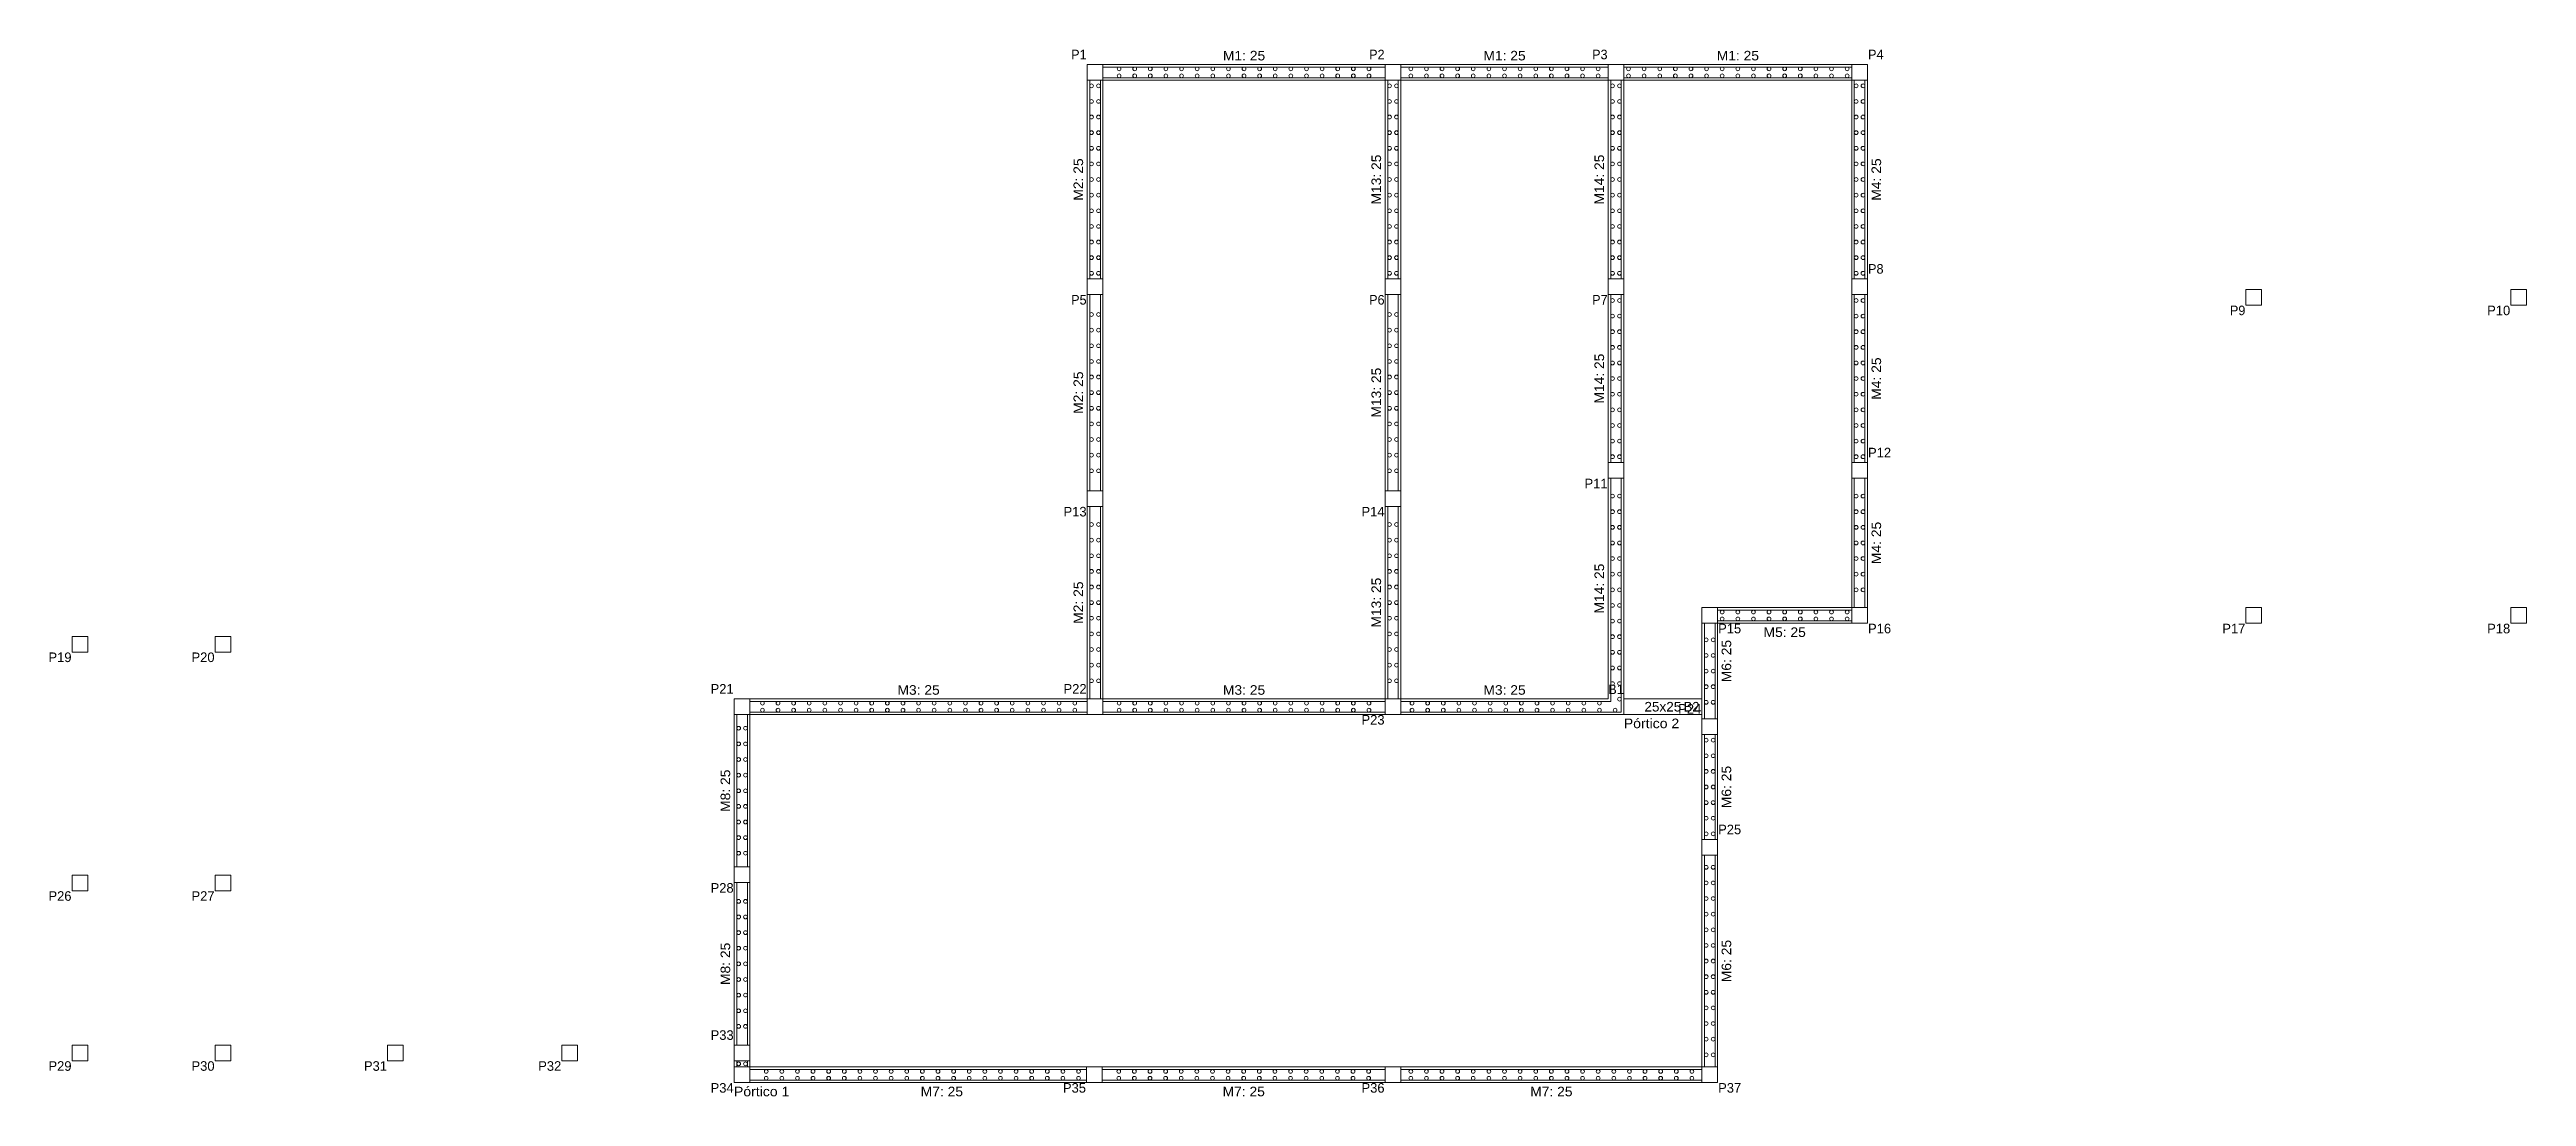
# Model space of a CAD drawing. Header units: millimetres. Extents: x 5 to 44.6, y 1.3 to 18.
import ezdxf
from ezdxf.enums import TextEntityAlignment as Align

# ---------------------------------------------------------------- set-up
doc = ezdxf.new("R2010")
doc.units = ezdxf.units.MM
for name, color, linetype, lineweight in [('MUR_ARM_MUR', 1, 'Continuous', 0), ('MUR_CARAS_HORMIGON', 5, 'Continuous', 9), ('MUR_REF_MUROS', 3, 'Continuous', 9), ('PILAR_BETAO', 2, 'Continuous', 9), ('PILAR_REF', 3, 'Continuous', 9), ('VIG_DIM_VIGAS', 3, 'Continuous', 9), ('VIG_FACES', 5, 'Continuous', 9), ('VIG_REF_ALIN', 3, 'Continuous', 9), ('VIG_REF_APOIOS', 3, 'Continuous', 9)]:
    doc.layers.add(name, color=color, linetype=linetype, lineweight=lineweight)
doc.styles.add('CYPETXT', font='', dxfattribs={"height": 0.2})
doc.styles.get('CYPETXT').set_extended_font_data('Arial')

msp = doc.modelspace()

# ---------------------------------------------------------------- linework, layer by layer
at = {"layer": 'MUR_ARM_MUR'}
for p, q in [((21.609, 14.34), (21.609, 17.52)), ((21.779, 14.34), (21.779, 17.52)), ((21.819, 17.73), (26.339, 17.73)), ((21.819, 17.56), (26.339, 17.56)), ((26.379, 14.34), (26.379, 17.52)), ((26.549, 14.34), (26.549, 17.52)), ((26.589, 17.73), (29.909, 17.73)), ((26.589, 17.56), (29.909, 17.56)), ((29.949, 14.34), (29.949, 17.52)), ((30.119, 14.34), (30.119, 17.52)), ((30.159, 17.73), (33.809, 17.73)), ((30.159, 17.56), (33.809, 17.56)), ((33.849, 14.34), (33.849, 17.52)), ((34.019, 14.34), (34.019, 17.52)), ((21.609, 10.95), (21.609, 14.09)), ((21.779, 10.95), (21.779, 14.09)), ((26.379, 10.95), (26.379, 14.09)), ((26.549, 10.95), (26.549, 14.09)), ((29.949, 11.4), (29.949, 14.09)), ((30.119, 11.4), (30.119, 14.09)), ((33.849, 11.4), (33.849, 14.09)), ((34.019, 11.4), (34.019, 14.09)), ((29.949, 7.58), (29.949, 11.15)), ((30.119, 7.41), (30.119, 11.15)), ((33.849, 9.08), (33.849, 11.15)), ((34.019, 9.08), (34.019, 11.15)), ((21.609, 7.62), (21.609, 10.7)), ((21.779, 7.62), (21.779, 10.7)), ((26.379, 7.62), (26.379, 10.7)), ((26.549, 7.62), (26.549, 10.7)), ((31.449, 7.3), (31.449, 8.83)), ((31.619, 7.3), (31.619, 8.83)), ((31.659, 9.04), (33.809, 9.04)), ((31.659, 8.87), (33.809, 8.87)), ((16.169, 7.58), (21.569, 7.58)), ((21.819, 7.58), (26.339, 7.58)), ((26.589, 7.58), (29.949, 7.58)), ((15.959, 4.93), (15.959, 7.37)), ((16.129, 4.93), (16.129, 7.37)), ((16.169, 7.41), (21.569, 7.41)), ((21.819, 7.41), (26.339, 7.41)), ((26.589, 7.41), (30.119, 7.41)), ((31.449, 5.37), (31.449, 7.05)), ((31.619, 5.37), (31.619, 7.05)), ((31.449, 1.73), (31.449, 5.12)), ((31.619, 1.73), (31.619, 5.12)), ((15.959, 2.08), (15.959, 4.68)), ((16.129, 2.08), (16.129, 4.68)), ((15.959, 1.73), (15.959, 1.83)), ((16.129, 1.73), (16.129, 1.83)), ((16.169, 1.69), (21.559, 1.69)), ((21.809, 1.69), (26.339, 1.69)), ((26.589, 1.69), (31.409, 1.69)), ((16.169, 1.52), (21.559, 1.52)), ((21.809, 1.52), (26.339, 1.52)), ((26.589, 1.52), (31.409, 1.52))]:
    msp.add_line(p, q, dxfattribs=at)
for centre in [(21.639, 17.43), (21.749, 17.43), (22.079, 17.7), (22.079, 17.59), (22.329, 17.7), (22.329, 17.59), (22.579, 17.7), (22.579, 17.59), (22.829, 17.7), (22.829, 17.59), (23.079, 17.7), (23.079, 17.59), (23.329, 17.7), (23.329, 17.59), (23.579, 17.7), (23.579, 17.59), (23.829, 17.7), (23.829, 17.59), (24.079, 17.7), (24.079, 17.59), (24.329, 17.7), (24.329, 17.59), (24.579, 17.7), (24.579, 17.59), (24.829, 17.7), (24.829, 17.59), (25.079, 17.7), (25.079, 17.59), (25.329, 17.7), (25.329, 17.59), (25.579, 17.7), (25.579, 17.59), (25.829, 17.7), (25.829, 17.59), (26.079, 17.7), (26.079, 17.59), (26.409, 17.43), (26.519, 17.43), (26.749, 17.7), (26.749, 17.59), (26.999, 17.7), (26.999, 17.59), (27.249, 17.7), (27.249, 17.59), (27.499, 17.7), (27.499, 17.59), (27.749, 17.7), (27.749, 17.59), (27.999, 17.7), (27.999, 17.59), (28.249, 17.7), (28.249, 17.59), (28.499, 17.7), (28.499, 17.59), (28.749, 17.7), (28.749, 17.59), (28.999, 17.7), (28.999, 17.59), (29.249, 17.7), (29.249, 17.59), (29.499, 17.7), (29.499, 17.59), (29.749, 17.7), (29.749, 17.59), (29.979, 17.43), (30.089, 17.43), (30.234, 17.7), (30.234, 17.59), (30.484, 17.7), (30.484, 17.59), (30.734, 17.7), (30.734, 17.59), (30.984, 17.7), (30.984, 17.59), (31.234, 17.7), (31.234, 17.59), (31.484, 17.7), (31.484, 17.59), (31.734, 17.7), (31.734, 17.59), (31.984, 17.7), (31.984, 17.59), (32.234, 17.7), (32.234, 17.59), (32.484, 17.7), (32.484, 17.59), (32.734, 17.7), (32.734, 17.59), (32.984, 17.7), (32.984, 17.59), (33.234, 17.7), (33.234, 17.59), (33.484, 17.7), (33.484, 17.59), (33.734, 17.7), (33.734, 17.59), (33.879, 17.43), (33.989, 17.43), (21.639, 17.18), (21.749, 17.18), (26.409, 17.18), (26.519, 17.18), (29.979, 17.18), (30.089, 17.18), (33.879, 17.18), (33.989, 17.18), (21.639, 16.93), (21.639, 16.68), (21.749, 16.93), (21.749, 16.68), (26.409, 16.93), (26.409, 16.68), (26.519, 16.93), (26.519, 16.68), (29.979, 16.93), (29.979, 16.68), (30.089, 16.93), (30.089, 16.68), (33.879, 16.93), (33.879, 16.68), (33.989, 16.93), (33.989, 16.68), (21.639, 16.43), (21.749, 16.43), (26.409, 16.43), (26.519, 16.43), (29.979, 16.43), (30.089, 16.43), (33.879, 16.43), (33.989, 16.43), (21.639, 16.18), (21.639, 15.93), (21.749, 16.18), (21.749, 15.93), (26.409, 16.18), (26.409, 15.93), (26.519, 16.18), (26.519, 15.93), (29.979, 16.18), (29.979, 15.93), (30.089, 16.18), (30.089, 15.93), (33.879, 16.18), (33.879, 15.93), (33.989, 16.18), (33.989, 15.93), (21.639, 15.68), (21.749, 15.68), (26.409, 15.68), (26.519, 15.68), (29.979, 15.68), (30.089, 15.68), (33.879, 15.68), (33.989, 15.68), (21.639, 15.43), (21.639, 15.18), (21.749, 15.43), (21.749, 15.18), (26.409, 15.43), (26.409, 15.18), (26.519, 15.43), (26.519, 15.18), (29.979, 15.43), (29.979, 15.18), (30.089, 15.43), (30.089, 15.18), (33.879, 15.43), (33.879, 15.18), (33.989, 15.43), (33.989, 15.18), (21.639, 14.93), (21.639, 14.68), (21.749, 14.93), (21.749, 14.68), (26.409, 14.93), (26.409, 14.68), (26.519, 14.93), (26.519, 14.68), (29.979, 14.93), (29.979, 14.68), (30.089, 14.93), (30.089, 14.68), (33.879, 14.93), (33.879, 14.68), (33.989, 14.93), (33.989, 14.68), (21.639, 14.43), (21.749, 14.43), (26.409, 14.43), (26.519, 14.43), (29.979, 14.43), (30.089, 14.43), (33.879, 14.43), (33.989, 14.43), (29.979, 13.995), (30.089, 13.995), (33.879, 13.995), (33.989, 13.995), (21.639, 13.77), (21.639, 13.52), (21.749, 13.77), (21.749, 13.52), (26.409, 13.77), (26.409, 13.52), (26.519, 13.77), (26.519, 13.52), (29.979, 13.745), (29.979, 13.495), (30.089, 13.745), (30.089, 13.495), (33.879, 13.745), (33.879, 13.495), (33.989, 13.745), (33.989, 13.495), (21.639, 13.27), (21.749, 13.27), (26.409, 13.27), (26.519, 13.27), (29.979, 13.245), (30.089, 13.245), (33.879, 13.245), (33.989, 13.245), (21.639, 13.02), (21.639, 12.77), (21.749, 13.02), (21.749, 12.77), (26.409, 13.02), (26.409, 12.77), (26.519, 13.02), (26.519, 12.77), (29.979, 12.995), (29.979, 12.745), (30.089, 12.995), (30.089, 12.745), (33.879, 12.995), (33.879, 12.745), (33.989, 12.995), (33.989, 12.745), (21.639, 12.52), (21.639, 12.27), (21.749, 12.52), (21.749, 12.27), (26.409, 12.52), (26.409, 12.27), (26.519, 12.52), (26.519, 12.27), (29.979, 12.495), (30.089, 12.495), (33.879, 12.495), (33.989, 12.495), (21.639, 12.02), (21.749, 12.02), (26.409, 12.02), (26.519, 12.02), (29.979, 12.245), (29.979, 11.995), (30.089, 12.245), (30.089, 11.995), (33.879, 12.245), (33.879, 11.995), (33.989, 12.245), (33.989, 11.995), (21.639, 11.77), (21.639, 11.52), (21.749, 11.77), (21.749, 11.52), (26.409, 11.77), (26.409, 11.52), (26.519, 11.77), (26.519, 11.52), (29.979, 11.745), (29.979, 11.495), (30.089, 11.745), (30.089, 11.495), (33.879, 11.745), (33.879, 11.495), (33.989, 11.745), (33.989, 11.495), (21.639, 11.27), (21.749, 11.27), (26.409, 11.27), (26.519, 11.27), (29.979, 10.865), (30.089, 10.865), (33.879, 10.865), (33.989, 10.865), (21.639, 10.41), (21.749, 10.41), (26.409, 10.41), (26.519, 10.41), (29.979, 10.615), (29.979, 10.365), (30.089, 10.615), (30.089, 10.365), (33.879, 10.615), (33.879, 10.365), (33.989, 10.615), (33.989, 10.365), (21.639, 10.16), (21.639, 9.91), (21.749, 10.16), (21.749, 9.91), (26.409, 10.16), (26.409, 9.91), (26.519, 10.16), (26.519, 9.91), (29.979, 10.115), (30.089, 10.115), (33.879, 10.115), (33.989, 10.115), (21.639, 9.66), (21.749, 9.66), (26.409, 9.66), (26.519, 9.66), (29.979, 9.865), (29.979, 9.615), (30.089, 9.865), (30.089, 9.615), (33.879, 9.865), (33.879, 9.615), (33.989, 9.865), (33.989, 9.615), (21.639, 9.41), (21.639, 9.16), (21.749, 9.41), (21.749, 9.16), (26.409, 9.41), (26.409, 9.16), (26.519, 9.41), (26.519, 9.16), (29.979, 9.365), (29.979, 9.115), (30.089, 9.365), (30.089, 9.115), (33.879, 9.365), (33.989, 9.365), (21.639, 8.91), (21.749, 8.91), (26.409, 8.91), (26.519, 8.91), (29.979, 8.865), (30.089, 8.865), (31.734, 9.01), (31.734, 8.9), (31.984, 9.01), (31.984, 8.9), (32.234, 9.01), (32.234, 8.9), (32.484, 9.01), (32.484, 8.9), (32.734, 9.01), (32.734, 8.9), (32.984, 9.01), (32.984, 8.9), (33.234, 9.01), (33.234, 8.9), (33.484, 9.01), (33.484, 8.9), (33.734, 9.01), (33.734, 8.9), (21.639, 8.66), (21.639, 8.41), (21.749, 8.66), (21.749, 8.41), (26.409, 8.66), (26.409, 8.41), (26.519, 8.66), (26.519, 8.41), (29.979, 8.615), (29.979, 8.365), (30.089, 8.615), (30.089, 8.365), (31.479, 8.565), (31.479, 8.315), (31.589, 8.565), (31.589, 8.315), (21.639, 8.16), (21.639, 7.91), (21.749, 8.16), (21.749, 7.91), (26.409, 8.16), (26.409, 7.91), (26.519, 8.16), (26.519, 7.91), (29.979, 8.115), (30.089, 8.115), (31.479, 8.065), (31.589, 8.065), (16.369, 7.55), (16.619, 7.55), (16.869, 7.55), (17.119, 7.55), (17.369, 7.55), (17.619, 7.55), (17.869, 7.55), (18.119, 7.55), (18.369, 7.55), (18.619, 7.55), (18.869, 7.55), (19.119, 7.55), (19.369, 7.55), (19.619, 7.55), (19.869, 7.55), (20.119, 7.55), (20.369, 7.55), (20.619, 7.55), (20.869, 7.55), (21.119, 7.55), (21.369, 7.55), (22.079, 7.55), (22.329, 7.55), (22.579, 7.55), (22.829, 7.55), (23.079, 7.55), (23.329, 7.55), (23.579, 7.55), (23.829, 7.55), (24.079, 7.55), (24.329, 7.55), (24.579, 7.55), (24.829, 7.55), (25.079, 7.55), (25.329, 7.55), (25.579, 7.55), (25.829, 7.55), (26.079, 7.55), (26.769, 7.55), (27.019, 7.55), (27.269, 7.55), (27.519, 7.55), (27.769, 7.55), (28.019, 7.55), (28.269, 7.55), (28.519, 7.55), (28.769, 7.55), (29.019, 7.55), (29.269, 7.55), (29.519, 7.55), (29.769, 7.55), (29.979, 7.865), (30.089, 7.865), (30.089, 7.615), (31.479, 7.815), (31.479, 7.565), (31.589, 7.815), (31.589, 7.565), (15.989, 7.15), (16.099, 7.15), (16.369, 7.44), (16.619, 7.44), (16.869, 7.44), (17.119, 7.44), (17.369, 7.44), (17.619, 7.44), (17.869, 7.44), (18.119, 7.44), (18.369, 7.44), (18.619, 7.44), (18.869, 7.44), (19.119, 7.44), (19.369, 7.44), (19.619, 7.44), (19.869, 7.44), (20.119, 7.44), (20.369, 7.44), (20.619, 7.44), (20.869, 7.44), (21.119, 7.44), (21.369, 7.44), (22.079, 7.44), (22.329, 7.44), (22.579, 7.44), (22.829, 7.44), (23.079, 7.44), (23.329, 7.44), (23.579, 7.44), (23.829, 7.44), (24.079, 7.44), (24.329, 7.44), (24.579, 7.44), (24.829, 7.44), (25.079, 7.44), (25.329, 7.44), (25.579, 7.44), (25.829, 7.44), (26.079, 7.44), (26.769, 7.44), (27.019, 7.44), (27.269, 7.44), (27.519, 7.44), (27.769, 7.44), (28.019, 7.44), (28.269, 7.44), (28.519, 7.44), (28.769, 7.44), (29.019, 7.44), (29.269, 7.44), (29.519, 7.44), (29.769, 7.44), (30.019, 7.44), (15.989, 6.9), (16.099, 6.9), (31.479, 6.96), (31.589, 6.96), (15.989, 6.65), (15.989, 6.4), (16.099, 6.65), (16.099, 6.4), (31.479, 6.71), (31.479, 6.46), (31.589, 6.71), (31.589, 6.46), (15.989, 6.15), (16.099, 6.15), (31.479, 6.21), (31.479, 5.96), (31.589, 6.21), (31.589, 5.96), (15.989, 5.9), (15.989, 5.65), (16.099, 5.9), (16.099, 5.65), (31.479, 5.71), (31.589, 5.71), (15.989, 5.4), (15.989, 5.15), (16.099, 5.4), (16.099, 5.15), (31.479, 5.46), (31.589, 5.46), (31.479, 4.925), (31.589, 4.925), (15.989, 4.38), (16.099, 4.38), (31.479, 4.675), (31.479, 4.425), (31.589, 4.675), (31.589, 4.425), (15.989, 4.13), (16.099, 4.13), (31.479, 4.175), (31.589, 4.175), (15.989, 3.88), (15.989, 3.63), (16.099, 3.88), (16.099, 3.63), (31.479, 3.925), (31.479, 3.675), (31.589, 3.925), (31.589, 3.675), (15.989, 3.38), (16.099, 3.38), (31.479, 3.425), (31.479, 3.175), (31.589, 3.425), (31.589, 3.175), (15.989, 3.13), (15.989, 2.88), (16.099, 3.13), (16.099, 2.88), (31.479, 2.925), (31.589, 2.925), (15.989, 2.63), (15.989, 2.38), (16.099, 2.63), (16.099, 2.38), (31.479, 2.675), (31.479, 2.425), (31.589, 2.675), (31.589, 2.425), (31.479, 2.175), (31.589, 2.175), (15.989, 1.78), (16.099, 1.78), (16.43, 1.66), (16.68, 1.66), (16.93, 1.66), (17.18, 1.66), (17.43, 1.66), (17.68, 1.66), (17.93, 1.66), (18.18, 1.66), (18.43, 1.66), (18.68, 1.66), (18.93, 1.66), (19.18, 1.66), (19.43, 1.66), (19.68, 1.66), (19.93, 1.66), (20.18, 1.66), (20.43, 1.66), (20.68, 1.66), (20.93, 1.66), (21.18, 1.66), (21.43, 1.66), (22.074, 1.66), (22.324, 1.66), (22.574, 1.66), (22.824, 1.66), (23.074, 1.66), (23.324, 1.66), (23.574, 1.66), (23.824, 1.66), (24.074, 1.66), (24.324, 1.66), (24.574, 1.66), (24.824, 1.66), (25.074, 1.66), (25.324, 1.66), (25.574, 1.66), (25.824, 1.66), (26.074, 1.66), (26.749, 1.66), (26.999, 1.66), (27.249, 1.66), (27.499, 1.66), (27.749, 1.66), (27.999, 1.66), (28.249, 1.66), (28.499, 1.66), (28.749, 1.66), (28.999, 1.66), (29.249, 1.66), (29.499, 1.66), (29.749, 1.66), (29.999, 1.66), (30.249, 1.66), (30.499, 1.66), (30.749, 1.66), (30.999, 1.66), (31.249, 1.66), (31.479, 1.925), (31.589, 1.925), (16.43, 1.55), (16.68, 1.55), (16.93, 1.55), (17.18, 1.55), (17.43, 1.55), (17.68, 1.55), (17.93, 1.55), (18.18, 1.55), (18.43, 1.55), (18.68, 1.55), (18.93, 1.55), (19.18, 1.55), (19.43, 1.55), (19.68, 1.55), (19.93, 1.55), (20.18, 1.55), (20.43, 1.55), (20.68, 1.55), (20.93, 1.55), (21.18, 1.55), (21.43, 1.55), (22.074, 1.55), (22.324, 1.55), (22.574, 1.55), (22.824, 1.55), (23.074, 1.55), (23.324, 1.55), (23.574, 1.55), (23.824, 1.55), (24.074, 1.55), (24.324, 1.55), (24.574, 1.55), (24.824, 1.55), (25.074, 1.55), (25.324, 1.55), (25.574, 1.55), (25.824, 1.55), (26.074, 1.55), (26.749, 1.55), (26.999, 1.55), (27.249, 1.55), (27.499, 1.55), (27.749, 1.55), (27.999, 1.55), (28.249, 1.55), (28.499, 1.55), (28.749, 1.55), (28.999, 1.55), (29.249, 1.55), (29.499, 1.55), (29.749, 1.55), (29.999, 1.55), (30.249, 1.55), (30.499, 1.55), (30.749, 1.55), (30.999, 1.55), (31.249, 1.55)]:
    msp.add_circle(centre, 0.03, dxfattribs=at)
at = {"layer": 'MUR_CARAS_HORMIGON'}
for p, q in [((21.569, 14.34), (21.569, 17.52)), ((21.819, 17.77), (26.339, 17.77)), ((21.819, 17.52), (26.339, 17.52)), ((21.819, 14.34), (21.819, 17.52)), ((26.339, 14.34), (26.339, 17.52)), ((26.589, 17.77), (29.909, 17.77)), ((26.589, 17.52), (29.909, 17.52)), ((26.589, 14.34), (26.589, 17.52)), ((29.909, 14.34), (29.909, 17.52)), ((30.159, 17.77), (33.809, 17.77)), ((30.159, 17.52), (33.809, 17.52)), ((30.159, 14.34), (30.159, 17.52)), ((33.809, 14.34), (33.809, 17.52)), ((34.059, 14.34), (34.059, 17.52)), ((21.569, 10.95), (21.569, 14.09)), ((21.819, 10.95), (21.819, 14.09)), ((26.339, 10.95), (26.339, 14.09)), ((26.589, 10.95), (26.589, 14.09)), ((29.909, 11.4), (29.909, 14.09)), ((30.159, 11.4), (30.159, 14.09)), ((33.809, 11.4), (33.809, 14.09)), ((34.059, 11.4), (34.059, 14.09)), ((29.909, 7.62), (29.909, 11.15)), ((30.159, 7.37), (30.159, 11.15)), ((33.809, 9.08), (33.809, 11.15)), ((34.059, 9.08), (34.059, 11.15)), ((21.569, 7.62), (21.569, 10.7)), ((21.819, 7.62), (21.819, 10.7)), ((26.339, 7.62), (26.339, 10.7)), ((26.589, 7.62), (26.589, 10.7)), ((31.409, 7.3), (31.409, 8.83)), ((31.659, 9.08), (33.809, 9.08)), ((31.659, 8.83), (33.809, 8.83)), ((31.659, 7.3), (31.659, 8.83)), ((16.169, 7.62), (21.569, 7.62)), ((21.819, 7.62), (26.339, 7.62)), ((26.589, 7.62), (29.909, 7.62)), ((15.919, 4.93), (15.919, 7.37)), ((16.169, 7.37), (21.569, 7.37)), ((16.169, 4.93), (16.169, 7.37)), ((21.819, 7.37), (26.339, 7.37)), ((26.589, 7.37), (30.159, 7.37)), ((31.409, 5.37), (31.409, 7.05)), ((31.659, 5.37), (31.659, 7.05)), ((31.409, 1.73), (31.409, 5.12)), ((31.659, 1.73), (31.659, 5.12)), ((15.919, 2.08), (15.919, 4.68)), ((16.169, 2.08), (16.169, 4.68)), ((15.919, 1.73), (15.919, 1.83)), ((16.169, 1.73), (16.169, 1.83)), ((16.169, 1.73), (21.559, 1.73)), ((21.809, 1.73), (26.339, 1.73)), ((26.589, 1.73), (31.409, 1.73)), ((16.169, 1.48), (21.559, 1.48)), ((21.809, 1.48), (26.339, 1.48)), ((26.589, 1.48), (31.409, 1.48))]:
    msp.add_line(p, q, dxfattribs=at)
at = {"layer": 'PILAR_BETAO'}
for points in [[(21.569, 17.52), (21.819, 17.52), (21.819, 17.77), (21.569, 17.77), (21.569, 17.52)], [(26.339, 17.52), (26.589, 17.52), (26.589, 17.77), (26.339, 17.77), (26.339, 17.52)], [(29.909, 17.52), (30.159, 17.52), (30.159, 17.77), (29.909, 17.77), (29.909, 17.52)], [(33.809, 17.52), (34.059, 17.52), (34.059, 17.77), (33.809, 17.77), (33.809, 17.52)], [(21.569, 14.09), (21.819, 14.09), (21.819, 14.34), (21.569, 14.34), (21.569, 14.09)], [(26.339, 14.09), (26.589, 14.09), (26.589, 14.34), (26.339, 14.34), (26.339, 14.09)], [(29.909, 14.09), (30.159, 14.09), (30.159, 14.34), (29.909, 14.34), (29.909, 14.09)], [(33.809, 14.09), (34.059, 14.09), (34.059, 14.34), (33.809, 14.34), (33.809, 14.09)], [(40.119, 13.92), (40.369, 13.92), (40.369, 14.17), (40.119, 14.17), (40.119, 13.92)], [(44.359, 13.92), (44.609, 13.92), (44.609, 14.17), (44.359, 14.17), (44.359, 13.92)], [(29.909, 11.15), (30.159, 11.15), (30.159, 11.4), (29.909, 11.4), (29.909, 11.15)], [(33.809, 11.15), (34.059, 11.15), (34.059, 11.4), (33.809, 11.4), (33.809, 11.15)], [(21.569, 10.7), (21.819, 10.7), (21.819, 10.95), (21.569, 10.95), (21.569, 10.7)], [(26.339, 10.7), (26.589, 10.7), (26.589, 10.95), (26.339, 10.95), (26.339, 10.7)], [(31.409, 8.83), (31.659, 8.83), (31.659, 9.08), (31.409, 9.08), (31.409, 8.83)], [(33.809, 8.83), (34.059, 8.83), (34.059, 9.08), (33.809, 9.08), (33.809, 8.83)], [(40.119, 8.83), (40.369, 8.83), (40.369, 9.08), (40.119, 9.08), (40.119, 8.83)], [(44.359, 8.83), (44.609, 8.83), (44.609, 9.08), (44.359, 9.08), (44.359, 8.83)], [(5.319, 8.37), (5.569, 8.37), (5.569, 8.62), (5.319, 8.62), (5.319, 8.37)], [(7.609, 8.37), (7.859, 8.37), (7.859, 8.62), (7.609, 8.62), (7.609, 8.37)], [(15.919, 7.37), (16.169, 7.37), (16.169, 7.62), (15.919, 7.62), (15.919, 7.37)], [(21.569, 7.37), (21.819, 7.37), (21.819, 7.62), (21.569, 7.62), (21.569, 7.37)], [(26.339, 7.37), (26.589, 7.37), (26.589, 7.62), (26.339, 7.62), (26.339, 7.37)], [(31.409, 7.05), (31.659, 7.05), (31.659, 7.3), (31.409, 7.3), (31.409, 7.05)], [(31.409, 5.12), (31.659, 5.12), (31.659, 5.37), (31.409, 5.37), (31.409, 5.12)], [(5.319, 4.55), (5.569, 4.55), (5.569, 4.8), (5.319, 4.8), (5.319, 4.55)], [(7.609, 4.55), (7.859, 4.55), (7.859, 4.8), (7.609, 4.8), (7.609, 4.55)], [(15.919, 4.68), (16.169, 4.68), (16.169, 4.93), (15.919, 4.93), (15.919, 4.68)], [(5.319, 1.83), (5.569, 1.83), (5.569, 2.08), (5.319, 2.08), (5.319, 1.83)], [(7.609, 1.83), (7.859, 1.83), (7.859, 2.08), (7.609, 2.08), (7.609, 1.83)], [(10.369, 1.83), (10.619, 1.83), (10.619, 2.08), (10.369, 2.08), (10.369, 1.83)], [(13.159, 1.83), (13.409, 1.83), (13.409, 2.08), (13.159, 2.08), (13.159, 1.83)], [(15.919, 1.83), (16.169, 1.83), (16.169, 2.08), (15.919, 2.08), (15.919, 1.83)], [(15.919, 1.48), (16.169, 1.48), (16.169, 1.73), (15.919, 1.73), (15.919, 1.48)], [(21.559, 1.48), (21.809, 1.48), (21.809, 1.73), (21.559, 1.73), (21.559, 1.48)], [(26.339, 1.48), (26.589, 1.48), (26.589, 1.73), (26.339, 1.73), (26.339, 1.48)], [(31.409, 1.48), (31.659, 1.48), (31.659, 1.73), (31.409, 1.73), (31.409, 1.48)]]:
    msp.add_lwpolyline(points, close=True, dxfattribs=at)
at = {"layer": 'VIG_FACES'}
for p, q in [((30.159, 7.62), (31.409, 7.62)), ((30.159, 7.37), (31.409, 7.37))]:
    msp.add_line(p, q, dxfattribs=at)

# ---------------------------------------------------------------- texts
at = {"layer": 'MUR_REF_MUROS', "style": 'CYPETXT', "width": 1.034196}
for s, p, p2 in [('M1: 25', (23.741, 17.836), (24.418, 17.836)), ('M1: 25', (27.911, 17.836), (28.588, 17.836)), ('M1: 25', (31.646, 17.836), (32.323, 17.836)), ('M5: 25', (32.396, 8.611), (33.073, 8.611)), ('M3: 25', (18.531, 7.686), (19.208, 7.686)), ('M3: 25', (23.741, 7.686), (24.418, 7.686)), ('M3: 25', (27.911, 7.686), (28.588, 7.686)), ('M7: 25', (18.903, 1.261), (19.581, 1.261)), ('M7: 25', (23.736, 1.261), (24.413, 1.261)), ('M7: 25', (28.661, 1.261), (29.338, 1.261))]:
    msp.add_text(s, height=0.1533, dxfattribs=at).set_placement(p, p2, align=Align.FIT)
at = {"layer": 'MUR_REF_MUROS', "style": 'CYPETXT'}
for s, width, p, p2 in [('M2: 25', 1.034196, (21.503, 15.591), (21.503, 16.269)), ('M13: 25', 1.031993, (26.273, 15.531), (26.273, 16.329)), ('M14: 25', 1.031993, (29.843, 15.531), (29.843, 16.329)), ('M4: 25', 1.034196, (34.278, 15.591), (34.278, 16.269)), ('M14: 25', 1.031993, (29.843, 12.346), (29.843, 13.144)), ('M2: 25', 1.034196, (21.503, 12.181), (21.503, 12.859)), ('M13: 25', 1.031993, (26.273, 12.121), (26.273, 12.919)), ('M4: 25', 1.034196, (34.278, 12.406), (34.278, 13.084)), ('M4: 25', 1.034196, (34.278, 9.776), (34.278, 10.454)), ('M13: 25', 1.031993, (26.273, 8.761), (26.273, 9.559)), ('M14: 25', 1.031993, (29.843, 8.986), (29.843, 9.784)), ('M2: 25', 1.034196, (21.503, 8.821), (21.503, 9.499)), ('M6: 25', 1.034196, (31.878, 7.886), (31.878, 8.564)), ('M8: 25', 1.034196, (15.853, 5.811), (15.853, 6.489)), ('M6: 25', 1.034196, (31.878, 5.871), (31.878, 6.549)), ('M8: 25', 1.034196, (15.853, 3.041), (15.853, 3.719)), ('M6: 25', 1.034196, (31.878, 3.086), (31.878, 3.764))]:
    msp.add_text(s, height=0.1533, rotation=90, dxfattribs=dict(at, width=width)).set_placement(p, p2, align=Align.FIT)
at = {"layer": 'PILAR_REF', "style": 'CYPETXT'}
for s, width, p, p2 in [('P1', 0.944637, (21.312, 17.854), (21.559, 17.854)), ('P2', 0.944637, (26.082, 17.854), (26.329, 17.854)), ('P3', 0.944637, (29.652, 17.854), (29.899, 17.854)), ('P4', 0.944637, (34.069, 17.854), (34.317, 17.854)), ('P8', 0.944637, (34.069, 14.424), (34.317, 14.424)), ('P5', 0.944637, (21.312, 13.929), (21.559, 13.929)), ('P6', 0.944637, (26.082, 13.929), (26.329, 13.929)), ('P7', 0.944637, (29.652, 13.929), (29.899, 13.929)), ('P9', 0.944637, (39.862, 13.759), (40.109, 13.759)), ('P10', 0.968156, (43.98, 13.759), (44.349, 13.759)), ('P12', 0.968156, (34.069, 11.484), (34.438, 11.484)), ('P11', 0.968156, (29.53, 10.989), (29.899, 10.989)), ('P13', 0.968156, (21.19, 10.539), (21.559, 10.539)), ('P14', 0.968156, (25.96, 10.539), (26.329, 10.539)), ('P15', 0.968156, (31.669, 8.669), (32.038, 8.669)), ('P16', 0.968156, (34.069, 8.669), (34.438, 8.669)), ('P17', 0.968156, (39.74, 8.669), (40.109, 8.669)), ('P18', 0.968156, (43.98, 8.669), (44.349, 8.669)), ('P19', 0.968156, (4.94, 8.209), (5.309, 8.209)), ('P20', 0.968156, (7.23, 8.209), (7.599, 8.209)), ('P21', 0.968156, (15.54, 7.704), (15.909, 7.704)), ('P22', 0.968156, (21.19, 7.704), (21.559, 7.704)), ('P24', 0.968156, (31.03, 7.384), (31.399, 7.384)), ('P23', 0.968156, (25.96, 7.209), (26.329, 7.209)), ('P25', 0.968156, (31.669, 5.454), (32.038, 5.454)), ('P26', 0.968156, (4.94, 4.389), (5.309, 4.389)), ('P27', 0.968156, (7.23, 4.389), (7.599, 4.389)), ('P28', 0.968156, (15.54, 4.519), (15.909, 4.519)), ('P33', 0.968156, (15.54, 2.164), (15.909, 2.164)), ('P29', 0.968156, (4.94, 1.669), (5.309, 1.669)), ('P30', 0.968156, (7.23, 1.669), (7.599, 1.669)), ('P31', 0.968156, (9.99, 1.669), (10.359, 1.669)), ('P32', 0.968156, (12.78, 1.669), (13.149, 1.669)), ('P34', 0.968156, (15.54, 1.319), (15.909, 1.319)), ('P35', 0.968156, (21.18, 1.319), (21.549, 1.319)), ('P36', 0.968156, (25.96, 1.319), (26.329, 1.319)), ('P37', 0.968156, (31.669, 1.319), (32.038, 1.319))]:
    msp.add_text(s, height=0.1533, dxfattribs=dict(at, width=width)).set_placement(p, p2, align=Align.FIT)
at = {"layer": 'VIG_DIM_VIGAS', "style": 'CYPETXT', "width": 1.01006}
msp.add_text('25x25', height=0.1533, dxfattribs=at).set_placement((30.489, 7.418), (31.079, 7.418), align=Align.FIT)
at = {"layer": 'VIG_REF_ALIN', "style": 'CYPETXT', "width": 1.048715}
for s, p, p2 in [('Pórtico 2', (30.159, 7.151), (31.046, 7.151)), ('Pórtico 1', (15.914, 1.261), (16.8, 1.261))]:
    msp.add_text(s, height=0.1533, dxfattribs=at).set_placement(p, p2, align=Align.FIT)
at = {"layer": 'VIG_REF_APOIOS', "style": 'CYPETXT', "width": 0.953224}
for s, p, p2 in [('B1', (29.909, 7.696), (30.159, 7.696)), ('B2', (31.119, 7.418), (31.369, 7.418))]:
    msp.add_text(s, height=0.1533, dxfattribs=at).set_placement(p, p2, align=Align.FIT)

doc.saveas('drawing.dxf')
